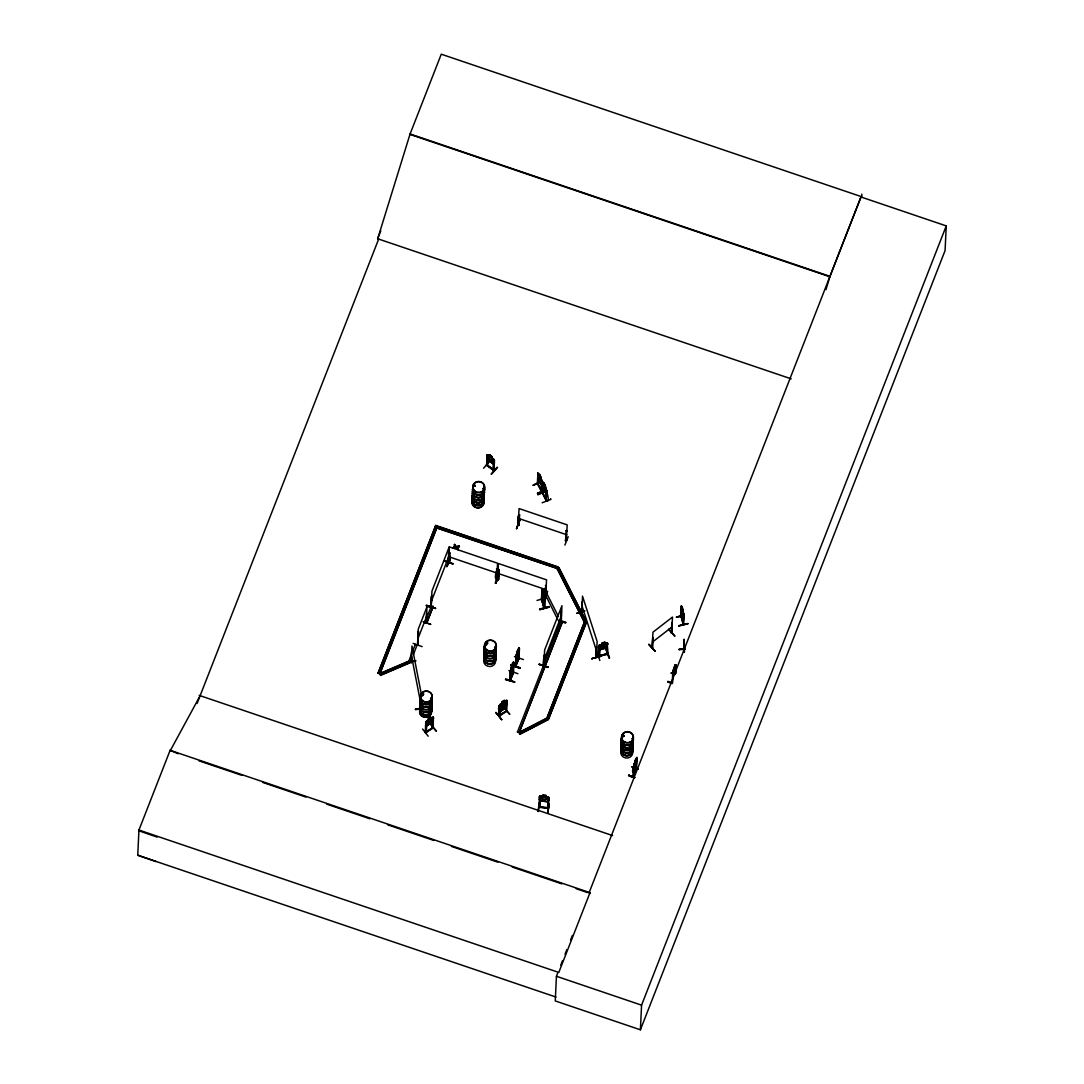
<?xml version="1.0" encoding="UTF-8"?>
<svg xmlns="http://www.w3.org/2000/svg" width="1084" height="1084" viewBox="0 0 1084 1084"><rect width="100%" height="100%" fill="white"/><g stroke="black" fill="none" stroke-linecap="round" stroke-linejoin="round"><path stroke-width="1.5" d="M684.018 644.397L684.207 650.874M683.814 642.162L684.207 650.766M538.301 479.25L537.637 484.263M541.431 490.225L541.512 491.16L537.664 483.017M541.824 491.337L537.65 483.369M542.176 492.705L542.881 493.64L543.07 488.627M545.848 499.832L546.58 500.198C553.003 505.578 539.778 472.773 544.06 484.507M546.607 500.361L542.569 492.543M411.392 662.703L411.961 645.983L421.026 692.5L420.362 702.446M419.793 707.608L420.592 697.703L420.267 701.714M155.974 861.536L137.749 855.222L138.942 830.059L170.12 750.304L589.994 892.674L589.953 893.392L588.964 893.053L861.143 196.57L441.269 54.2L410.091 133.969L377.72 238.629L378.709 238.981L197.071 703.516M178.088 753.732L170.12 750.304M378.099 672.893L379.847 673.489L408.776 661.132L410.511 662.026L408.763 661.43L379.834 673.801L378.086 673.205L435.754 525.428L557.826 566.824L557.19 568.748L584.412 622.324L586.173 622.921L548.612 718.963L546.864 718.367L520.632 731.944M379.834 673.801L436.879 527.637L379.834 673.801L380.633 675.359L409.562 663.001L408.776 661.132L409.562 663.001M380.633 675.359L379.847 673.489M406.31 662.432L415.755 660.779L406.324 662.297M411.351 652.026L410.931 662.595M413.139 643.395L422.164 646.633M415.267 644.519L417.015 645.414L415.267 644.519L412.313 652.067M417.896 645.102C419.183 611.037 417.611 651.457 418.045 644.37M419.969 708.042L420.118 707.107M424.914 622.744L426.662 623.341L424.914 622.744L431.418 605.834L433.18 606.417L426.662 623.341M435.497 608.517C420.646 602.162 425.619 607.609 435.551 608.232M426.134 622.88L426.635 613.016L426.513 623.002M422.557 729.017L428.207 736.212M431.107 606.01L431.649 596.173L430.863 606.877L431.242 605.59M425.307 732.337L432.801 727.554L433.329 716.931L426.635 720.982L425.633 725.345M431.649 596.173L431.188 606.037M428.397 718.76L426.961 723.394L430.565 721.93L431.974 717.838L430.727 718.286L430.876 716.985L428.329 718.678L428.343 719.966L425.782 722.093L425.28 732.689C434.277 726.659 431.852 729.424 433.044 727.161M431.175 606.986L431.96 591.037L449.277 546.756L448.559 562.718L449.467 563.03L448.586 562.162M435.104 527.352L557.203 568.436L558.883 567.718L586.119 621.295L584.412 622.324L546.864 718.367L547.881 719.817L520.09 734.207L519.182 732.405L562.474 621.674L560.726 621.078C552.759 621.051 575.401 624.452 561.227 620.956M426.215 732.513C427.57 704.072 424.63 739.031 426.08 731.808M425.389 732.242L425.7 732.906L433.139 727.825L433.41 717.716L432.245 728.001M425.375 732.594L426.324 732.12M423.275 621.85L430.863 624.398L423.343 621.674M426.283 732.066L426.527 722.31M378.086 673.205L435.754 525.428M436.378 730.941L430.348 723.827M432.706 718.177L432.177 727.838M447.001 566.526L448.261 562.054M448.681 552.637L448.207 563.436L448.993 552.745M448.193 562.149L447.895 563.341M448.722 562.826L449.399 546.905L497.529 563.219L496.865 579.1L495.889 578.463L496.648 579.127M449.481 563.097L450.036 552.881M449.887 556.038L449.426 563.043M450.077 558.355L449.183 561.092M456.215 547.393L453.261 547.948L456.228 547.19L458.031 549.561L456.228 547.19M455.863 546.661L453.532 547.284L455.849 546.864L454.386 544.927L455.849 546.864M445.334 561.444L452.963 563.721M454.616 544.493L456.459 546.702L459.372 545.957L456.459 546.702M456.825 547.23L459.115 546.621L456.825 547.23L458.288 548.938L456.838 547.027M483.532 468.247L489.656 461.459M487.272 454.643L486.594 465.185L493.979 470.741L494.412 460.09M487.786 455.781L487.326 455.036L487.312 465.713M486.987 464.548L487.393 465.7L487.759 460.47M487.393 465.7L487.502 464.941M489.711 454.955L492.082 457.854L492.136 456.635L489.643 454.846L489.575 456.066L488.423 455.646L488.315 457.909L491.757 461.54L493.017 461.499L493.125 459.237L491.933 457.895M489.697 454.779L489.656 456.161L487.123 454.643L486.648 465.172M490.117 455.47L491.567 456.581M493.911 460.063C490.835 483.952 496.052 459.684 493.708 460.307M493.274 469.928L493.166 470.104M487.515 465.266C508.681 481.242 471.77 453.329 493.911 470.673M493.613 459.06L494.331 463.396L493.328 463.952L487.664 459.67L493.45 463.966M497.136 467.218L491.147 474.074M498.518 574.805L499.209 575.035L495.456 583.138M496.77 579.073C492.868 578.748 498.613 567.081 496.431 568.937M496.038 578.883L496.391 571.824M498.491 579.723C499.426 578.477 497.922 567.217 498.938 569.778M499.046 569.493L498.355 579.655M499.155 574.967L495.835 583.287L499.006 574.94M495.944 712.689L501.784 719.776L496.011 712.459M498.789 716.104C503.206 714.153 497.841 693.638 499.046 716.361L499.372 705.454L506.824 700.318L506.377 710.874L498.897 715.914M499.778 710.752C497.177 710.752 498.884 703.475 501.906 703.326L500.564 704.519L500.456 706.782L504.019 705.264L505.429 701.172L504.182 701.633L504.331 700.318L501.811 702.053L501.757 703.259M499.114 707.689L499.954 705.874L499.765 715.589M503.762 709.058L501.418 710.684L503.911 709.126L505.266 704.383L501.716 705.901L500.415 707.744L500.307 710.006L501.54 709.546L501.404 710.86L501.458 709.641M501.906 710.264L503.423 709.221M498.992 710.792L505.523 706.7L503.816 707.852L503.843 709.044M504.25 700.413L504.25 701.714L505.984 700.359M505.632 678.896L514.643 681.971M506.038 711.267L506.323 710.819M506.147 701.497C505.063 732.96 507.312 679.803 506.553 711.253L499.182 716.267M506.675 703.57L505.781 705.305C505.185 707.662 497.407 708.99 499.941 709.37L505.835 705.305L506.824 700.318M508.897 670.549L517.935 673.72M516.58 528.694L519.778 520.171L516.567 528.477M513.206 671.999L509.968 680.576L513.572 672.419M510.008 680.495L510.51 669.912M511.16 664.912L520.184 667.974L511.174 664.709M512.624 664.099L513.003 663.245L511.323 670.386C509.941 668.259 510.225 680.427 510.632 679.885M511.472 667.148L511.363 669.411L512.461 664.6L510.225 673.205M510.442 680.549L511.553 665.535M519.114 525.008L519.602 514.832C516.065 514.981 518.558 527.84 519.155 524.331M509.494 714.275L503.667 707.391M511.553 666.823L511.716 665.278M518.938 524.629L519.25 524.358M512.488 664.207L513.342 662.243L510.862 668.598M512.854 673.191L513.572 661.782L512.867 672.934M513.965 662.609L513.518 672.568L510.401 680.522M514.412 656.606L523.477 659.533M514.643 682.161L505.456 679.505L514.656 681.958M515.957 655.684L515.523 666.389L518.762 658.083M517.258 651.091L516.011 665.996M516.16 665.657L516.309 655.698L516.214 665.779M517.014 652.961L516.919 655.224L518.017 650.414L515.916 655.766L518.884 648.137M518.884 658.977L519.195 648.313L519.046 658.286M518.694 658.191L519.114 647.595M518.802 659.018L519.507 648.422M520.171 667.988L511.174 664.722M562.474 621.674L519.168 732.703L517.434 731.808L519.182 732.405L520.09 734.207M541.404 490.144L541.024 490.835L541.837 480.713L542.217 481.445L533.179 485.32L540.388 481.96M537.691 483.884L537.745 483.464M541.824 483.979L541.241 484.412L538.03 478.261L537.813 472.99L542.027 480.808L541.553 479.453M537.908 472.949L537.379 483.627L541.444 491.431M538.152 484.142L538.165 473.6L538.233 474.453M545.835 500.09L546.607 490.09L546.973 490.822L537.921 494.453M539.019 480.158L539.358 473.925L540.726 476.553L540.306 482.61M540.672 477.759L540.686 476.499M541.837 480.713L541.404 491.499M542.054 484.724L542.217 481.445M537.027 600.441L546.106 597.826M542.135 492.515L546.255 500.889L546.607 490.09M542.474 485.7L542.678 482.326L542.163 492.963M542.407 493.64L542.623 483.098L544.019 484.683M543.789 489.534L544.127 483.301L546.228 488.87M544.29 484.114L545.116 485.686M545.062 491.987L545.496 485.917L544.127 483.301M539.71 608.991C568.124 601.972 520.672 615.143 548.924 606.593M544.127 607.948L541.431 599.628L542.027 588.978L541.621 600.319M541.783 600.468L541.973 589.75L542.528 590.441M548.206 667.188L539.168 664.167L548.179 667.419M542.637 596.349L543.003 590.116L542.962 591.471M543.599 592.623L542.84 591.363M543.463 598.951L543.856 592.853M541.851 599.452C547.312 626.579 543.816 577.298 544.331 607.162M544.669 597.27L544.154 608.043L541.892 599.181M544.547 600.604L544.696 597.338L542.027 588.978M545.875 595.726C541.715 595.157 547.637 583.666 545.428 585.563M545.388 588.436C545.672 592.894 543.68 595.035 545.984 595.428M545.442 595.292L547.149 594.262L558.49 616.593M550.74 498.735L550.957 499.385L542.135 502.786M544.209 664.641C540.875 671.579 546.824 637.866 544.182 665.197L543.734 664.682M543.843 665.928L544.629 649.993L561.946 605.699L561.268 621.538M544.005 665.793L544.236 664.844M544.371 599.547L547.528 591.214L544.832 599.886M538.965 807.323L538.992 806.604M539.439 802.688L537.867 811.455M539.439 799.531L539.588 796.293M539.141 807.336C541.146 807.377 539.52 802.431 540.401 797.214L539.507 797.418L540.401 797.214M547.881 719.817L546.973 718.014L584.425 622.013L586.119 621.295M548.612 718.963L586.187 622.609L584.425 622.013L557.203 568.436L557.826 566.824M548.599 800.683L548.856 797.363L548.436 808.42L539.046 807.282L539.493 796.266L542.718 796.347L542.691 794.992L545.821 795.344L545.74 796.659L547.19 797.174L547.095 799.436L542.569 799.897L541.052 798.745L541.16 796.483L542.637 796.198M436.689 527.894L557.203 568.436M548.016 798.095L548.87 798.203L548.016 798.095L547.596 808.325M586.105 621.606L558.883 567.718M547.921 812.607L549.073 803.623L547.935 812.404M547.461 807.594L548.355 808.027M560.563 622.284L561.349 611.579L560.536 622.081M560.875 622.392L561.295 621.173M561.214 621.186L560.591 622.202L561.349 611.579M564.886 545.076L568.206 536.77M566.227 540.726L565.55 540.076L566.539 540.767M565.591 540.835L566.092 530.604L566.918 530.875L566.092 530.604M565.591 622.921L558.07 620.197M557.664 973.147L556.431 976.278L555.265 1000.939L640.4 1029.8L945.085 250.553L946.251 225.906L861.116 197.031M584.683 611.091L576.986 613.205L584.628 610.902M596.105 656.105L596.403 657.405L597.121 641.471L582.501 596.132L582.04 612.839L582.216 602.135L581.403 611.986M581.905 602.216L582.067 612.636M581.715 612.934L581.431 611.633M600.875 656.294L591.661 658.72L607.663 654.058M596.268 646.782L596.39 657.216M596.593 646.701L595.929 657.351M598.829 645.522L598.734 648.937L599.777 649.804L606.769 647.92L607.785 643.151M599.357 656.077L598.49 656.579L598.951 645.576L601.417 644.424L606.945 647.514L599.642 649.709L598.666 648.774M599.777 646.172L598.951 646.389L599.777 646.172L599.411 655.996M599.872 646.457L599.344 656.43L599.33 655.671M601.918 644.424L601.945 643.124C609.614 642.04 600.455 641.579 602.013 644.438L598.883 645.685M602.528 643.191L604.344 642.704M601.986 644.343L600.455 645.156L600.36 647.433L604.628 647.216L606.173 645.834L606.281 643.571L604.791 643.571L604.845 642.365M604.953 642.297L604.899 643.503M606.213 649.668L609.52 658.015L606.281 649.465M607.108 644.153C605.197 658.218 609.655 658.828 606.904 643.002L598.829 645.536M607.677 653.693L606.593 653.598L606.85 654.329M609.018 658.151L606.335 649.601M634.696 777.296L628.706 775.196L634.533 777.892M631.972 766.835L638.137 768.664M633.49 766.158L633.056 776.862L636.322 768.19M633.706 776.239L633.842 766.171L633.544 776.469M634.384 764.139L633.896 767.147L636.078 759.532L635.563 760.48M634.56 763.434L634.303 768.041L635.536 764.857L634.912 765.277M634.479 766.415L633.72 769.64L634.804 761.564M635.373 763.231L634.682 766.117M635.387 761.442C632.853 769.816 636.091 757.215 635.4 762.824L635.888 761.862L633.788 769.41L634.072 768.705M637.053 758.895L636.254 769.586L636.647 758.068M655.183 651.132L648.964 644.357M652.338 647.189L652.541 647.771C653.422 622.013 651.728 654.018 652.554 647.419M655.143 651.308L648.964 644.357M640.4 1029.8L641.565 1005.153L946.251 225.906M667.866 681.362L670.874 682.364M671.484 632.284C671.05 638.571 672.365 606.85 671.741 632.934L672.486 617.081L652.961 632.189L652.175 648.069M674.112 674.262L671.145 673.001M672.649 672.324L672.866 675.955L675.752 667.514M672.256 682.934L672.757 672.351L673.963 667.73M672.568 683.042L673.191 670.955L674.831 665.305L675.142 667.961L673.571 672.825C671.85 671.904 674.37 674.411 673.096 677.364M674.776 636.186L668.598 629.194L674.817 635.969M673.72 669.6L673.611 671.863L674.709 667.053M681.321 615.834L676.43 617.243L681.308 616.295M674.831 666.687L674.926 665.332M675.21 673.909L675.576 664.777M675.535 674.018L675.481 664.736M675.82 673.272L676.213 665.061M678.774 625.942L688.055 623.612L678.76 625.698M685.223 649.194L678.841 649.506L685.237 649.099M682.581 617.419L682.432 618.652L682.31 614.791L682.879 615.197L681.565 610.319L682.961 618.287L683.069 616.024L681.592 610.563L681.85 614.642L681.226 612.785L681.131 608.11M681.118 617.094L681.362 605.821L681.091 617.175M681.633 613.761L683.177 624.384M681.822 614.587L682.527 618.625M681.877 614.235L682.297 606.972L683.733 614.262M682.134 608.747L682.73 613.639L682.852 611.39M681.931 616.132L683.11 619.343L680.982 611.362M682.784 609.493L681.389 605.929M682.581 616.877L681.985 611.986L683.123 615.062L682.866 610.983M683.083 624.696L683.787 614.059L683.245 624.492M683.787 614.059L683.611 624.682L681.484 617.053M683.841 650.251L684.031 639.492M683.503 650.346L684.18 640.17M683.841 650.332L683.936 639.601M684.058 652.392L684.302 643.015M684.167 651.538L684.356 647.527M684.383 652.378L684.546 649.086M688.055 623.585L678.76 625.902M825.954 289.631L829.951 276.339L861.143 196.57M861.712 197.369L861.861 194.104M505.7 710.955L506.58 710.806M683.394 649.194L683.882 649.858M539.317 799.626L540.415 800.927M538.396 811.51L539.534 802.526M539.575 796.388L540.618 795.968M540.347 800.859L547.677 801.808M540.062 806.726L539.873 807.417M545.821 795.344L545.645 796.686L548.856 797.458M547.881 796.903L540.604 796.062M548.694 800.71L547.596 801.754M431.202 606.62L431.202 605.685L431.364 606.484M515.469 666.321L518.789 657.731M519.141 657.947L515.862 666.416M633.029 776.429L633.435 775.575M633.354 775.683L636.43 769.084M635.915 769.044L636.281 768.285M635.915 765.697L636.186 763.61L633.124 771.727M513.098 667.134L513.518 665.061M636.091 763.393L636.498 761.32L633.706 769.789L636.213 763.393M543.87 606.742L544.48 607.406M435.524 608.476L426.5 605.238M539.141 664.411L548.206 667.378L539.168 664.37M635.292 763.095L634.248 765.846M421.5 694.898L423.017 695.088M475.375 485.605L474.304 484.9L473.627 486.106M473.816 485.564L474.413 486.309L474.982 485.524M431.12 697.852L430.538 698.448L431.486 698.137M483.098 488.532L483.708 489.141L482.895 488.803M482.908 496.635L482.963 497M485.578 643.977L485.849 644.75M486.702 644.099L485.808 644.682M495.551 647.324L494.629 647.134L495.51 647.609M494.656 647.473L495.361 647.284M622.65 735.277L623.056 736.442L623.896 735.724M624.127 736.239L623.747 735.44M631.701 738.773L632.04 738.746M632.677 739.003L632.582 739.234M680.942 615.888L683.205 624.763M633.341 768.597L636.349 760.358M634.777 761.971L635.658 759.139L635.671 760.521C640.359 748.488 629.614 773.61 633.395 772.093M410.89 661.43L411.053 662.663M419.711 707.622L420.131 707.554A6.07 5.596 2.7 0 0 426.012 714.939A6.07 5.596 2.7 0 0 431.215 706.998M520.008 668.408L510.998 665.319M628.53 775.819L634.547 777.824M628.706 775.196L634.709 777.418M667.69 681.985L672.216 683.476M417.665 644.289L417.503 645.061L418.261 629.167L426.92 607.026L426.459 623.341M633.733 767.201L634.303 765.399M634.628 764.315L636.132 760.832M431.96 596.281L431.364 596.932M449.223 552.61L448.397 553.396M450.212 558.206L446.893 566.675L448.884 562.095M452.936 563.965L443.912 560.713L452.976 563.829M519.602 514.832L518.68 514.846M495.334 583.124L498.748 574.859M495.564 583.178L498.586 574.764M516.499 528.64L519.71 520.157M498.342 579.696L497.827 578.707M565.428 540.726L566.553 540.415M545.902 595.048L545.198 594.764M544.629 655.224L544.019 655.874M380.782 230.811L377.679 238.751L791.198 378.844M431.5 600.902L448.817 556.607M408.763 661.43L411.134 655.088M417.801 639.032L426.459 616.891M453.261 547.948L453.532 547.081M454.372 545.13L454.63 544.29M413.465 654.479L417.028 645.115M426.689 623.029L433.18 606.417M458.031 549.561L458.288 548.734M459.101 546.824L459.372 545.957M511.512 665.59L512.678 662.893M517.163 651.43L518.802 648.029M516.309 655.698L516.025 656.443L516.621 655.806M510.781 670.739L511.079 669.993M516.079 659.289L519.06 650.874L515.862 659.058M544.154 659.844L561.471 615.563M517.42 732.106L560.929 620.996M633.842 766.171L633.557 766.916L634.167 766.266M634.452 765.697L635.549 760.887L633.855 764.843M667.866 681.551L672.188 683.543M673.936 668.137L675.589 664.695L673.11 671.037M673.029 673.191L673.327 672.432M675.373 669.56L672.866 675.955M560.726 965.288L562.569 960.587M565.021 954.299L566.864 949.584M570.55 940.167L572.393 935.451M589.994 892.674L558.802 972.443L138.942 830.059M606.864 653.964L607.447 653.706M671.159 673.11L674.167 674.126M499.06 707.608L499.887 705.874L505.781 701.958L506.567 702.554L505.781 701.795M432.286 721.917L433.18 720.183L432.34 721.985L426.446 725.982L425.565 725.277L426.446 725.819M546.512 500.673L542.42 492.746M518.03 650.021L518.545 649.059L516.377 656.592M671.755 632.649L671.443 633.219M170.093 751.022L200.133 695.698M422.001 694.519L421.202 695.372M422.76 695.007L422.069 695.63M485.903 643.652L485.74 644.533M622.704 735.765L623.625 735.331M624.059 736.171L623.164 736.795L622.406 736.036M633.49 776.808L636.674 768.339M502.19 707.202L500.551 709.681L502.664 707.134L504.765 706.714L503.22 706.483M582.013 612.758L581.756 611.986M648.909 644.573L655.143 651.335M505.496 706.687L506.431 705.67L505.55 706.768M487.922 454.792L494.494 460.131M486.973 457.895L487.8 459.602L487.041 457.814M493.586 459.128L492.082 457.854M497.542 467.502L491.445 474.304M474.101 485.212L473.884 485.876M475.171 486.16L473.613 485.835M482.936 488.491L483.83 488.654M582.054 612.487L581.851 611.701M595.793 656.199L596.01 657.392M495.971 712.5L501.743 719.627M518.193 524.426L519.236 524.724M497.692 578.693L498.586 579.357M566.349 540.672L565.442 540.36M652.487 642.04L672.026 626.945M681.308 609.045L683.557 617.419M499.954 705.941L505.849 701.876M499.683 710.752L501.472 709.464M541.878 592.23L544.52 600.509M499.534 706.429L500.225 705.955M506.35 701.741L507.041 701.267M498.897 715.684L505.808 711.402M509.832 714.207L503.681 707.188M430.795 718.367L433.315 717.08M426.026 723.028L426.73 722.554M432.909 718.435L433.6 717.96M474.101 485.347L474.792 485.32M485.808 643.91L486.621 643.977M422.665 695.806L421.256 695.318M430.863 706.443L431.039 705.684M566.295 541.052L567.189 524.886L519.073 508.572L518.179 524.778M519.182 732.405L546.973 718.014L548.626 718.651M520.103 733.895L547.894 719.505M598.449 655.847L606.552 653.788M430.362 723.976L436.066 731.131M541.309 484.277L538.125 478.22M596.918 652.189L599.831 660.468M540.171 481.757L533.138 485.212M543.003 483.83L543.843 488.315L545.848 491.106L545.293 487.136M544.588 490.28L537.312 493.328L544.737 490.578M544.94 491.133L537.935 494.697M537.908 494.589L546.607 490.727M557.19 568.748L558.87 568.03M380.647 675.047L409.576 662.69M560.902 621.091L560.889 622.135M486.553 644.994L485.524 644.777M421.866 694.749L422.679 695.278M622.853 735.169L623.557 735.142M584.479 610.644L576.986 613.205M604.818 643.666L606.945 642.947M607.203 644.452L608.029 644.221M607.447 653.408L606.701 654.018M607.568 653.76L598.49 656.254L606.661 654.072M591.661 658.72L600.861 656.24M543.789 592.934L542.894 590.143M541.986 594.317L544.087 600.875M543.829 594.127L544.019 598.165L542.407 590.495L542.867 591.498M544.412 595.929L544.696 597.338M544.913 598.016L544.344 597.325M539.846 609.642L549.06 607.243M683.99 614.831L683.462 614.127M680.969 615.753L676.402 617.108M420.158 708.272L415.429 709.248L420.24 708.936M415.457 709.342L420.158 708.557M415.524 709.695L420.226 708.882M684.031 639.397L684.261 647.622L684.343 646.159M684.302 640.387L684.018 641.525M684.207 643.069L684.261 639.587M685.21 648.828L678.841 649.506M540.428 800.832L547.61 801.659M540.049 806.835L547.461 807.688M518.45 524.358L519.141 524.697M487.204 454.711L487.963 454.86M548.423 807.973L539.141 807.024M449.115 552.894L449.928 553.165M544.967 595.414L545.794 595.766L546.526 579.845L498.396 563.517L497.719 579.493L498.518 578.924M410.091 133.969L829.951 276.339M410.064 134.43L829.924 276.799M518.599 518.423L566.729 534.751M435.741 525.74L557.813 567.135M448.939 556.769L497.055 573.084M497.935 573.382L546.065 589.696M560.713 621.389L562.461 621.972M638.015 768.976L631.958 766.876L637.961 769.125M199.144 695.359L612.609 835.574M198.873 760.778L242.044 775.412M262.816 782.458L305.986 797.106M326.772 804.152L369.942 818.786M387.53 824.748L433.885 840.466M451.472 846.428L497.841 862.159M512.231 867.037L561.797 883.839M576.187 888.717L587.365 892.511M556.431 976.278L641.565 1005.153M137.749 855.222L556.011 997.063M138.901 830.778L157.126 837.092M541.499 599.357L542.108 599.831M486.702 643.611L486.404 643.625A5.989 5.515 2.7 0 0 485.415 650.942A5.989 5.515 2.7 0 0 493.315 652.582A5.989 5.515 2.7 0 0 495.713 645.481M485.646 645.007L485.32 644.194M410.985 662.324L411.31 661.552M432.408 721.985L426.446 725.982M539.249 475.307L538.545 474.399L539.073 478.952L541.092 481.73L540.523 477.759M539.236 475.713L540.51 478.152M543.992 485.09L545.279 487.529M539.127 477.976L540.401 480.429M543.883 487.353L545.171 489.792M538.165 473.6L538.531 474.318M546.309 490.225L546.675 490.944M545.455 594.994L557.542 619.113M582.04 605.997L596.661 651.335M542.854 591.891L543.68 594.506M542.745 594.168L543.572 596.769M681.619 606.281L683.625 614.289M415.755 660.983L406.324 662.541M420.267 697.757L420.416 698.543M411.5 655.834L420.565 702.351M537.799 476.282L538.152 478.234M683.828 642.744L683.841 645.156M632.785 737.106A5.989 5.515 2.7 0 1 627.65 744.938A5.989 5.515 2.7 0 1 621.742 737.513M632.717 739.952A6.07 5.596 2.7 0 1 627.514 747.892A6.07 5.596 2.7 0 1 621.525 740.507M621.525 740.358A6.07 5.596 2.7 0 0 627.514 747.892A6.07 5.596 2.7 0 0 632.717 740.087M632.744 737.567A5.976 5.515 2.7 0 1 627.636 745.385A5.976 5.515 2.7 0 1 621.728 737.974M632.636 739.83A5.976 5.515 2.7 0 1 627.528 747.648A5.976 5.515 2.7 0 1 621.62 740.236M632.636 740.277A5.989 5.515 2.7 0 1 627.5 748.109A5.989 5.515 2.7 0 1 621.593 740.684M621.484 742.879A5.989 5.528 2.7 0 0 627.406 750.318A5.989 5.528 2.7 0 0 632.541 742.554A5.989 5.528 2.7 0 1 627.406 750.318A5.989 5.528 2.7 0 1 621.471 742.96M621.647 737.784A6.07 5.596 2.7 0 0 627.636 745.318A6.07 5.596 2.7 0 0 632.839 737.377A6.07 5.596 2.7 0 1 627.65 745.169A6.07 5.596 2.7 0 1 621.66 737.648M632.744 749.41A5.989 5.515 2.7 0 1 625.576 755.738A5.989 5.515 2.7 0 1 621.945 747.161M632.649 751.591A5.989 5.528 2.7 0 1 625.482 757.933A5.989 5.528 2.7 0 1 621.823 749.342M632.419 744.857A5.989 5.515 2.7 0 1 627.284 752.689A5.989 5.515 2.7 0 1 621.376 745.264M632.351 747.852A6.07 5.596 2.7 0 1 626.349 755.765A6.07 5.596 2.7 0 1 621.877 746.971M632.27 747.581A5.976 5.515 2.7 0 1 626.376 755.385A5.976 5.515 2.7 0 1 621.972 746.713M632.473 745.128A6.07 5.596 2.7 0 1 626.484 753.041A6.07 5.596 2.7 0 1 622.013 744.247M632.379 745.318A5.976 5.515 2.7 0 1 627.27 753.136A5.976 5.515 2.7 0 1 621.362 745.724M632.487 742.825A5.962 5.501 2.7 0 1 627.379 750.629A5.962 5.501 2.7 0 1 621.498 743.231M484.209 493.748A5.976 5.515 2.7 0 1 477.055 500.063A5.976 5.515 2.7 0 1 473.423 491.513M483.992 486.919A5.976 5.515 2.7 0 1 478.871 494.724A5.976 5.515 2.7 0 1 472.963 487.326M483.938 489.765A6.07 5.596 2.7 0 1 477.949 497.678A6.07 5.596 2.7 0 1 473.464 488.87M483.965 487.366A5.976 5.515 2.7 0 1 478.843 495.185A5.976 5.515 2.7 0 1 472.949 487.773M483.857 489.643A5.976 5.515 2.7 0 1 478.735 497.448A5.976 5.515 2.7 0 1 472.841 490.036M483.843 490.09A5.976 5.515 2.7 0 1 477.936 497.895A5.976 5.515 2.7 0 1 473.532 489.223M484.06 487.177A6.07 5.596 2.7 0 1 478.857 495.117A6.07 5.596 2.7 0 1 472.868 487.583M483.952 499.223A5.976 5.515 2.7 0 1 476.797 505.523A5.976 5.515 2.7 0 1 473.166 496.973M484.101 496.038A5.976 5.515 2.7 0 1 476.946 502.353A5.976 5.515 2.7 0 1 473.315 493.803M473.098 496.635A6.07 5.596 2.7 0 0 476.797 505.32A6.07 5.596 2.7 0 0 484.06 498.911A6.07 5.596 2.7 0 1 476.784 505.456A6.07 5.596 2.7 0 1 473.098 496.77M483.965 498.762A5.976 5.515 2.7 0 1 476.824 505.076A5.976 5.515 2.7 0 1 473.193 496.526M484.074 496.499A5.976 5.515 2.7 0 1 476.933 502.813A5.976 5.515 2.7 0 1 473.302 494.263M473.22 494.047A6.07 5.596 2.7 0 0 476.919 502.732A6.07 5.596 2.7 0 0 484.169 496.323A6.07 5.596 2.7 0 1 476.919 502.597A6.07 5.596 2.7 0 1 473.234 493.911M484.196 493.992A5.976 5.515 2.7 0 1 477.041 500.307A5.976 5.515 2.7 0 1 473.41 491.757M483.369 499.968A5.976 5.515 2.7 0 1 479.033 507.705A5.976 5.515 2.7 0 1 472.028 501.784M483.369 500.117A5.976 5.515 2.7 0 1 478.247 507.935A5.976 5.515 2.7 0 1 472.339 500.523M496.147 647.311A5.976 5.515 2.7 0 1 491.838 653.571A5.976 5.515 2.7 0 1 484.67 650.115A5.976 5.515 2.7 0 1 487.732 643.246M495.781 645.603A6.07 5.596 2.7 0 1 492.881 653.029A6.07 5.596 2.7 0 1 484.805 650.292A6.07 5.596 2.7 0 1 487.705 642.866M496.038 650.034A5.989 5.515 2.7 0 1 488.87 656.348A5.989 5.515 2.7 0 1 485.239 647.785M485.131 649.966A5.989 5.528 2.7 0 0 488.776 658.557A5.989 5.528 2.7 0 0 495.944 652.216A5.989 5.528 2.7 0 1 488.762 658.638A5.989 5.528 2.7 0 1 485.117 650.061M496.133 649.722A6.07 5.596 2.7 0 1 488.87 656.132A6.07 5.596 2.7 0 1 485.185 647.446A6.07 5.596 2.7 0 0 488.87 656.267A6.07 5.596 2.7 0 0 496.12 649.858M496.052 649.573A5.976 5.515 2.7 0 1 488.898 655.888A5.976 5.515 2.7 0 1 485.266 647.338M495.822 654.614A5.989 5.515 2.7 0 1 488.654 660.928A5.989 5.515 2.7 0 1 485.022 652.365M495.28 656.077A6.07 5.596 2.7 0 1 490.09 664.018A6.07 5.596 2.7 0 1 484.087 656.484M495.781 655.061A5.976 5.515 2.7 0 1 488.64 661.375A5.976 5.515 2.7 0 1 485.009 652.825M495.889 654.899A6.07 5.596 2.7 0 1 488.627 661.308A6.07 5.596 2.7 0 1 484.941 652.622M495.212 655.956A5.976 5.515 2.7 0 1 490.862 663.693A5.976 5.515 2.7 0 1 483.857 657.771M495.198 656.403A5.989 5.515 2.7 0 1 490.063 664.235A5.989 5.515 2.7 0 1 484.155 656.809M495.103 658.679A5.989 5.528 2.7 0 1 489.954 666.524A5.989 5.528 2.7 0 1 484.033 659.086M432.082 698.231A5.976 5.515 2.7 0 1 427.773 704.492A5.976 5.515 2.7 0 1 420.606 701.023A5.976 5.515 2.7 0 1 423.668 694.166M432.191 698.055A6.07 5.596 2.7 0 1 427.814 704.424A6.07 5.596 2.7 0 1 420.524 700.901A6.07 5.596 2.7 0 1 423.627 693.923M431.974 700.941A5.989 5.515 2.7 0 1 424.806 707.269A5.989 5.515 2.7 0 1 421.161 698.706M431.866 703.218A5.989 5.528 2.7 0 1 424.698 709.559A5.989 5.528 2.7 0 1 421.053 700.969A5.989 5.528 2.7 0 0 424.698 709.668A5.989 5.528 2.7 0 0 431.866 703.34M432.123 697.771A5.989 5.515 2.7 0 1 424.21 703.882A5.989 5.515 2.7 0 1 422.367 694.465M432.055 700.779A6.07 5.596 2.7 0 1 424.793 707.188A6.07 5.596 2.7 0 1 421.107 698.502M431.974 700.494A5.976 5.515 2.7 0 1 424.833 706.795A5.976 5.515 2.7 0 1 421.202 698.245M431.242 704.614A5.976 5.515 2.7 0 1 426.12 712.418A5.976 5.515 2.7 0 1 420.226 705.006M431.134 706.876A5.976 5.515 2.7 0 1 426.012 714.681A5.976 5.515 2.7 0 1 420.118 707.283M431.134 707.324A5.989 5.515 2.7 0 1 425.998 715.155A5.989 5.515 2.7 0 1 420.091 707.73M431.215 707.134A6.07 5.596 2.7 0 1 426.012 715.074A6.07 5.596 2.7 0 1 420.009 707.54M431.337 704.41A6.07 5.596 2.7 0 1 426.134 712.351A6.07 5.596 2.7 0 1 420.145 704.83M431.351 704.275A6.07 5.596 2.7 0 1 426.147 712.215A6.07 5.596 2.7 0 1 420.145 704.681M431.283 704.153A5.989 5.515 2.7 0 1 426.92 711.903A5.989 5.515 2.7 0 1 419.901 705.955M428.343 720.277L428.234 722.54L430.605 720.955L430.714 718.692L428.343 720.277M428.83 718.584L430.362 717.567L428.83 718.584M489.643 456.567L489.534 458.83L491.797 460.564L491.906 458.302L489.643 456.567M501.662 706.876L501.567 709.139L503.897 707.513L504.006 705.25L501.662 706.876M501.824 703.651L501.716 705.914L504.06 704.302L504.168 702.039L501.824 703.651M502.312 701.944L503.816 700.914L502.312 701.944M539.52 474.738L540.333 476.716L539.52 474.738M542.718 796.659L542.61 798.922L545.523 799.26L545.631 796.997L542.718 796.659M543.301 795.304L545.157 795.927L543.301 795.304M601.959 644.75L601.864 647.013L604.669 646.24L604.777 643.977L601.959 644.75M513.03 667.08L510.523 673.476L513.03 667.08M681.551 607.839L683.421 616.579L681.551 607.839M546.593 493.356L545.984 493.694L542.42 485.618L546.634 493.45M684.627 647.446L684.329 648.259L684.627 647.446M624.059 741.659A5.989 5.528 2.7 0 0 633.449 737.648A5.989 5.528 2.7 0 0 624.926 732.12A5.989 5.528 2.7 0 0 624.059 741.659M624.072 741.862A5.962 5.501 2.7 0 0 633.408 737.879A5.962 5.501 2.7 0 0 624.926 732.391A5.962 5.501 2.7 0 0 624.072 741.862M475.293 491.445A5.976 5.515 2.7 0 0 484.643 487.448A5.976 5.515 2.7 0 0 476.147 481.933A5.976 5.515 2.7 0 0 475.293 491.445M475.28 491.675A5.976 5.515 2.7 0 0 484.629 487.678A5.976 5.515 2.7 0 0 476.133 482.177A5.976 5.515 2.7 0 0 475.28 491.675M486.987 650.129A5.989 5.528 2.7 0 0 496.377 646.118A5.989 5.528 2.7 0 0 487.854 640.59A5.989 5.528 2.7 0 0 486.987 650.129M487.001 650.224A5.962 5.501 2.7 0 0 496.337 646.24A5.962 5.501 2.7 0 0 487.854 640.752A5.962 5.501 2.7 0 0 487.001 650.224M422.909 701.036A5.989 5.528 2.7 0 0 432.299 697.026A5.989 5.528 2.7 0 0 423.776 691.497A5.989 5.528 2.7 0 0 422.909 701.036M422.923 701.158A5.962 5.501 2.7 0 0 432.259 697.161A5.962 5.501 2.7 0 0 423.79 691.673A5.962 5.501 2.7 0 0 422.923 701.158M425.89 717.256A5.962 5.501 2.7 0 0 430.998 709.464A5.989 5.528 2.7 0 1 425.89 717.351A5.989 5.528 2.7 0 1 419.969 709.912A5.962 5.501 2.7 0 0 425.89 717.256"/></g></svg>
